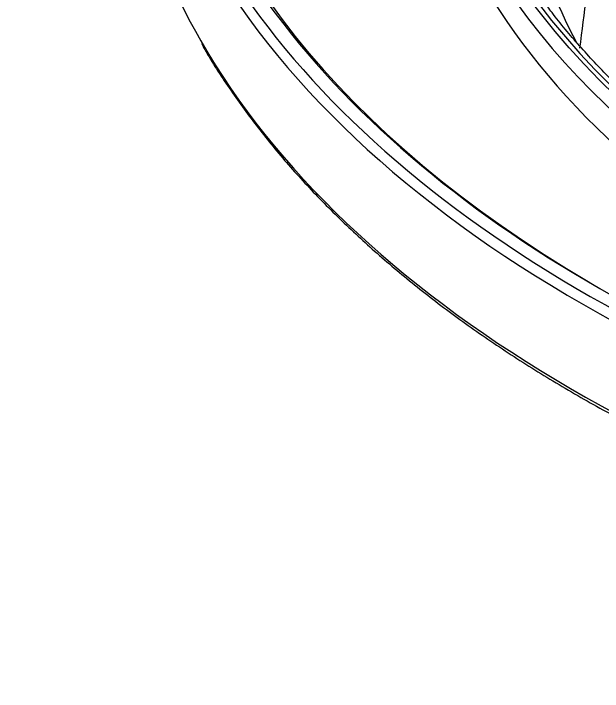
# Model space of a CAD drawing. Header units: millimetres. Extents: x -1286 to 291, y 5350 to 5880.
# Drawn here: x -877.67 to -838.74, y 5551.69 to 5596.53 of the extents above; entities that cross this region are included whole.
import ezdxf

# ---------------------------------------------------------------- set-up
doc = ezdxf.new("R2010")
doc.units = ezdxf.units.MM
doc.layers.add('粗实线层', color=7, linetype='Continuous', lineweight=35)

msp = doc.modelspace()

# ---------------------------------------------------------------- linework, layer by layer
at = {"layer": '粗实线层', "lineweight": 25}
msp.add_ellipse((-763.839, 5617.004, 2078.952), major_axis=(-86.564, 0), ratio=0.57735, dxfattribs=at)
for centre, major_axis, start_param, end_param in [((-763.839, 5617.004, 2078.952), (-86.224, 0), 5.499194, 7.067177), ((-768.103, 5619.466, 2078.952), (101.531, 0), 2.558511, 4.266019), ((-768.103, 5619.466, 2078.952), (-100.442, 0), 5.702328, 6.703276), ((-768.103, 5619.233, 2078.952), (-100.141, 0), 5.702328, 7.059149), ((-768.103, 5613.333, 2078.952), (-102.401, 0), 6.24612, 6.6034), ((-763.839, 5614.543, 2078.952), (-87.342, 0), 0, 2.002312), ((-763.839, 5616.499, 2078.952), (-87.216, 0), 0.222033, 2.916833), ((-763.839, 5608.264, 2078.952), (80.184, 0), 3.259884, 3.441902), ((-768.103, 5619.077, 2078.952), (102.032, 0), 3.464059, 5.38976), ((-768.103, 5619.466, 2078.952), (-100.442, 0), 0.42009, 1.991239), ((-768.103, 5613.333, 2078.952), (-102.401, 0), 0.320214, 2.106465)]:
    msp.add_ellipse(centre, major_axis=major_axis, ratio=0.57735, start_param=start_param, end_param=end_param, dxfattribs=at)
for points, knots in [([(-838.869, 5604.313, 2078.952), (-839.031, 5603.229, 2078.952), (-839.348, 5601.038, 2078.952), (-839.808, 5597.68, 2078.952), (-840.104, 5595.387, 2078.952), (-840.249, 5594.227, 2078.952)], [0, 0, 0, 0, 0.333331, 0.666666, 1, 1, 1, 1]), ([(-825.174, 5582.244, 2078.952), (-825.306, 5582.32, 2078.952), (-826.433, 5582.977, 2078.952), (-828.46, 5584.268, 2078.952), (-831.176, 5586.151, 2078.952), (-833.718, 5588.111, 2078.952), (-836.088, 5590.14, 2078.952), (-838.282, 5592.232, 2078.952), (-840.28, 5594.386, 2078.952), (-841.716, 5596.091, 2078.952), (-842.433, 5597.088, 2078.952), (-842.605, 5597.335, 2078.952)], [0, 0, 0, 0, 0.017649, 0.151676, 0.285704, 0.419732, 0.553765, 0.687815, 0.821893, 0.956018, 1, 1, 1, 1]), ([(-865.246, 5594.547, 2078.952), (-865.174, 5594.413, 2078.952), (-864.635, 5593.418, 2078.952), (-863.443, 5591.599, 2078.952), (-861.652, 5589.101, 2078.952), (-859.649, 5586.656, 2078.952), (-857.46, 5584.266, 2078.952), (-855.084, 5581.936, 2078.952), (-852.528, 5579.672, 2078.952), (-849.796, 5577.478, 2078.952), (-846.895, 5575.359, 2078.952), (-843.83, 5573.319, 2078.952), (-840.608, 5571.363, 2078.952), (-837.236, 5569.494, 2078.952), (-833.72, 5567.716, 2078.952), (-830.069, 5566.033, 2078.952), (-826.289, 5564.448, 2078.952), (-822.389, 5562.965, 2078.952), (-818.377, 5561.586, 2078.952), (-814.26, 5560.315, 2078.952), (-810.048, 5559.154, 2078.952), (-805.75, 5558.105, 2078.952), (-801.373, 5557.17, 2078.952), (-796.928, 5556.352, 2078.952), (-792.422, 5555.652, 2078.952), (-787.867, 5555.071, 2078.952), (-783.271, 5554.61, 2078.952), (-778.643, 5554.272, 2078.952), (-773.994, 5554.055, 2078.952), (-769.332, 5553.961, 2078.952), (-764.668, 5553.99, 2078.952), (-760.011, 5554.142, 2078.952), (-755.371, 5554.417, 2078.952), (-750.757, 5554.813, 2078.952), (-746.179, 5555.33, 2078.952), (-741.647, 5555.968, 2078.952), (-737.169, 5556.724, 2078.952), (-732.755, 5557.598, 2078.952), (-728.414, 5558.587, 2078.952), (-724.155, 5559.689, 2078.952), (-719.984, 5560.904, 2078.952), (-717.271, 5561.786, 2078.952), (-715.929, 5562.245, 2078.952)], [0, 0, 0, 0, 0.003967, 0.029455, 0.054957, 0.080472, 0.105998, 0.131532, 0.157073, 0.182618, 0.208167, 0.233717, 0.259268, 0.284819, 0.310369, 0.335919, 0.361467, 0.387013, 0.412559, 0.438103, 0.463645, 0.489187, 0.514727, 0.540266, 0.565804, 0.591342, 0.616879, 0.642415, 0.667951, 0.693486, 0.719022, 0.744558, 0.770093, 0.79563, 0.821166, 0.846704, 0.872242, 0.897781, 0.923321, 0.948862, 0.974405, 1, 1, 1, 1])]:
    msp.add_open_spline(points, degree=3, knots=knots, dxfattribs=at)

doc.saveas('drawing.dxf')
